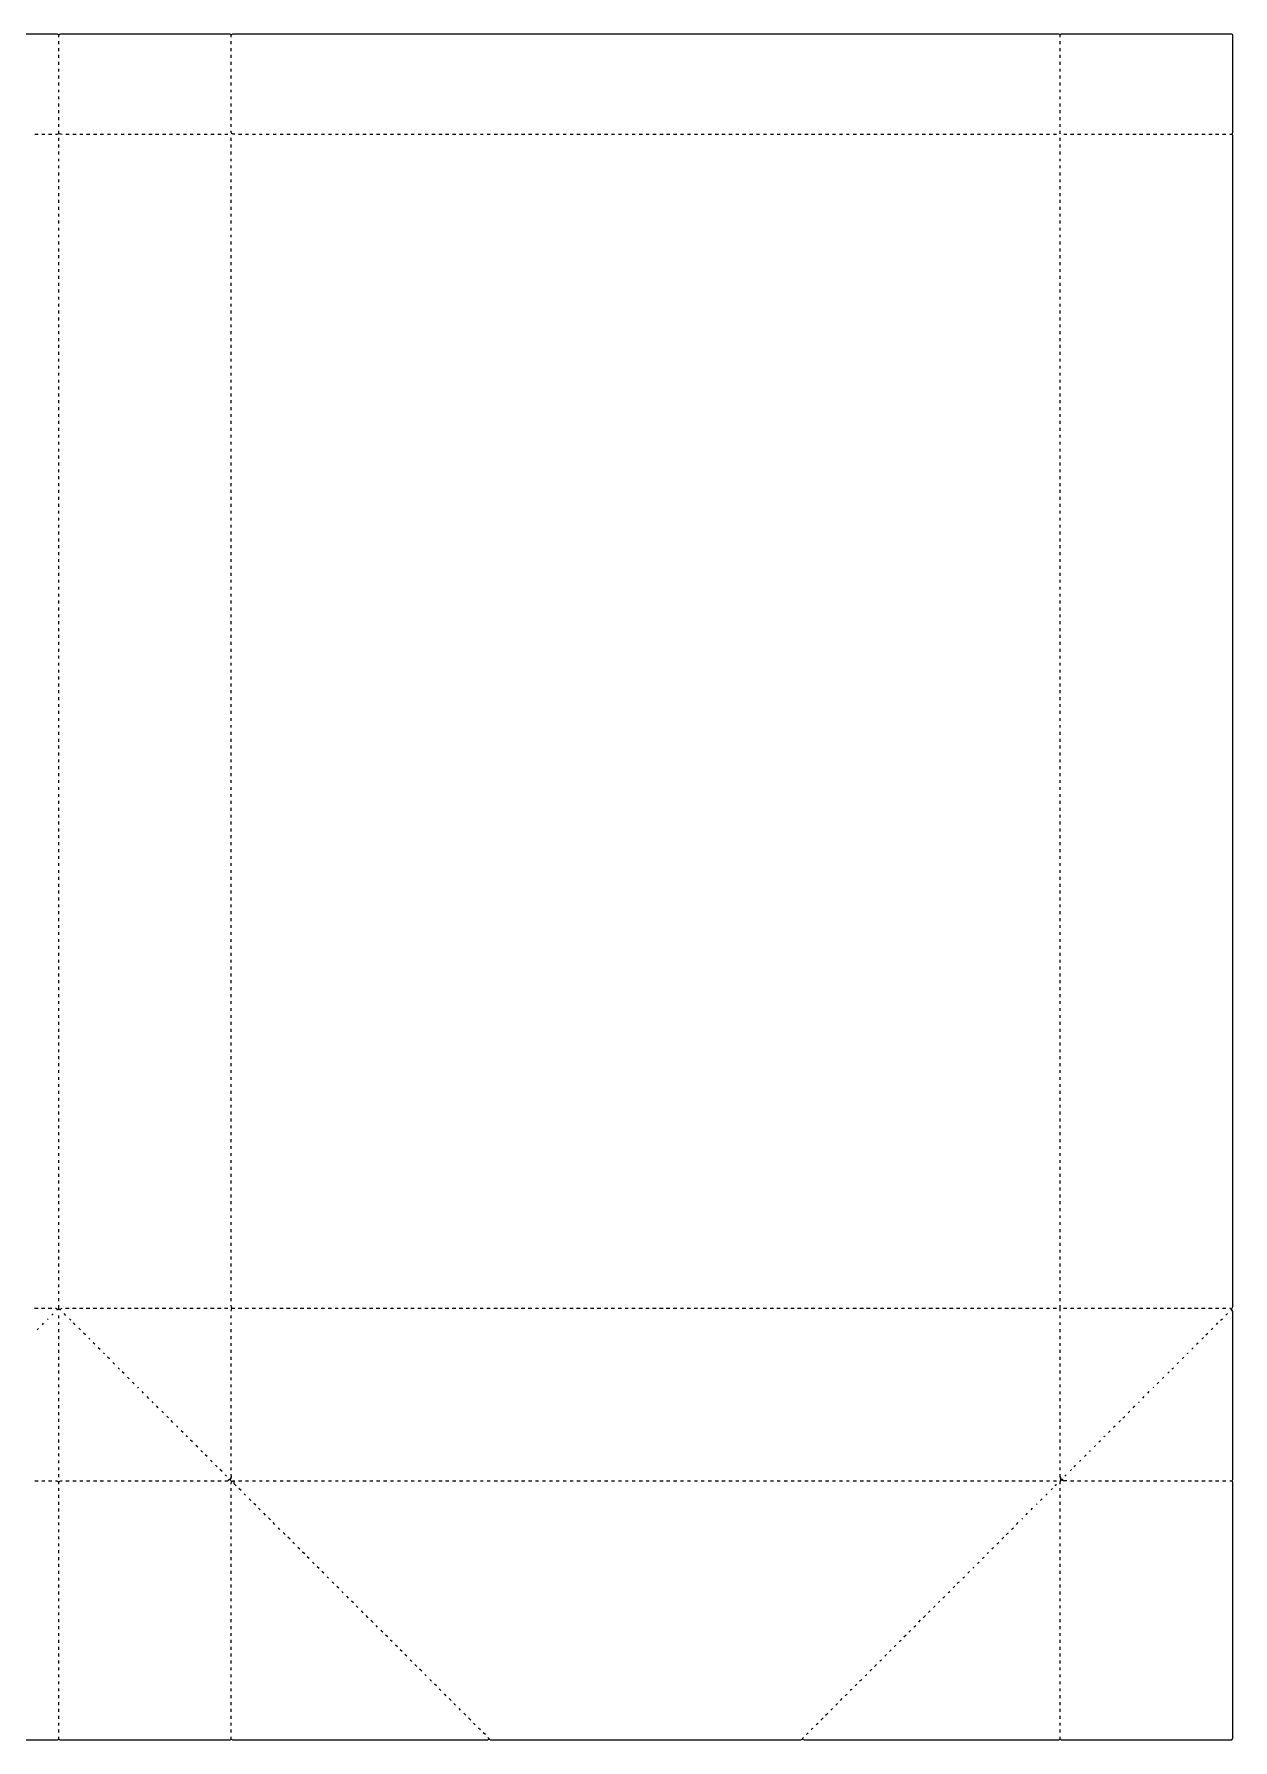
# Model space of a CAD drawing. Extents: x 944 to 9141, y 674 to 6508.
# Drawn here: x 5040 to 9141, y 674 to 6508 of the extents above; entities that cross this region are included whole.
import ezdxf

# ---------------------------------------------------------------- set-up
doc = ezdxf.new("R2010")
doc.units = 0
doc.layers.get('0').update_dxf_attribs({"linetype": 'CONTINUOUS'})

msp = doc.modelspace()

# ---------------------------------------------------------------- linework, layer by layer
at = {"color": 7, "linetype": 'CONTINUOUS'}
for points in [[(9137, 2146, -0.099319), (9141, 2155), (9141, 6161, -0.165541), (9139, 6166, -0.165541), (9141, 6171), (9141, 6504, 0.175343), (9137, 6508), (8554, 6508), (8552.9, 6507.2, -0.374448), (8546, 6508), (5719, 6508), (5717.1, 6506.8), (5716, 6506), (5712.1, 6507.2), (5711, 6508), (5129, 6508), (5127.1, 6506.8), (5126, 6506, -0.191863), (5121, 6508), (4538, 6508)], [(5114, 6166, 0.137217), (5125, 6168), (5125.9, 6167.8), (5129.1, 6166.4), (5136, 6166)], [(5727, 6166, -0.186173), (5716.5, 6167.5, -0.199901), (5715, 6177)], [(5715, 2140, -0.130252), (5717, 2150), (5716.8, 2150.9), (5715.4, 2154.1), (5715, 2161)], [(5086, 2112, -0.184026), (5089, 2114)], [(5101, 2127, -0.083767), (5106, 2131)], [(7669, 677), (7674, 674), (8546, 674, -0.120666), (8550, 676, -0.120666), (8554, 674), (9137, 674), (9141, 679), (9141, 1555, -0.165541), (9139, 1560, -0.165541), (9141, 1565), (9141, 2139), (9137.8, 2144.9), (9137, 2146), (9136, 2146), (9130, 2150)], [(9099, 2109, -0.087559), (9105, 2114)], [(5051, 2077, -0.083767), (5056, 2081)], [(8985, 1995, -0.184026), (8988, 1997)], [(8932, 1942, -0.087559), (8938, 1947)], [(8868, 1878, -0.184026), (8871, 1880)], [(8818, 1828, -0.184026), (8821, 1830)], [(8765, 1775, -0.087559), (8771, 1780)], [(8701, 1711, -0.184026), (8704, 1713)], [(8651, 1661, -0.184026), (8654, 1663)], [(5693, 1560), (5703, 1560.5), (5705, 1562), (5707, 1563), (5708, 1564), (5712, 1564), (5712, 1568, 0.618034), (5714, 1570), (5715, 1571), (5716, 1572), (5715, 1583)], [(8550, 1549, -0.186657), (8553, 1563), (8553, 1568, -0.684067), (8551, 1571), (8550, 1572), (8550, 1583)], [(8598, 1608, -0.087559), (8604, 1613)], [(5114, 1560, -0.225288), (5123, 1558), (5127, 1558), (5128.1, 1558.8, -0.169482), (5136, 1560)], [(8533, 1543, -0.087559), (8539, 1548)], [(8469, 1479, -0.205258), (8472, 1481)], [(8419, 1429, -0.184026), (8422, 1431)], [(8334, 1344, -0.087559), (8340, 1349)], [(8366, 1376, -0.071068), (8373, 1382)], [(8384, 1394, -0.087559), (8390, 1399)], [(8284, 1294, -0.087559), (8290, 1299)], [(8301, 1311, -0.09902), (8306, 1315)], [(8316, 1326, -0.071068), (8323, 1332)], [(8217, 1227, -0.087559), (8223, 1232)], [(8251, 1261, -0.09902), (8256, 1265)], [(8267, 1277, -0.087559), (8273, 1282)], [(8167, 1177, -0.087559), (8173, 1182)], [(8199, 1209, -0.071068), (8206, 1215)], [(8100, 1110, -0.087559), (8106, 1115)], [(8134, 1144, -0.09902), (8139, 1148)], [(8149, 1159, -0.071068), (8156, 1165)], [(8050, 1060, -0.087559), (8056, 1065)], [(7982, 992, -0.071068), (7989, 998)], [(8000, 1010, -0.087559), (8006, 1015)], [(8032, 1042, -0.071068), (8039, 1048)], [(7933, 943, -0.087559), (7939, 948)], [(7865, 875, -0.071068), (7872, 881)], [(7883, 893, -0.087559), (7889, 898)], [(7815, 825, -0.071068), (7822, 831)], [(7833, 843, -0.087559), (7839, 848)], [(7766, 776, -0.087559), (7772, 781)], [(7698, 708, -0.071068), (7705, 714)], [(7716, 726, -0.087559), (7722, 731)], [(3653, 677, -0.085094), (3659, 674), (4530, 674, -0.120666), (4534, 676, -0.120666), (4538, 674), (5121, 674, -0.120666), (5125, 676, -0.120666), (5129, 674), (5711, 674, -0.120666), (5715, 676, -0.120666), (5719, 674), (6591, 674), (6594.9, 676.2), (6596, 677)], [(6593, 682), (6596, 679), (6596, 677, -0.085094), (6602, 674), (7663, 674, -0.079147), (7669, 677, -0.216752), (7672, 682)]]:
    msp.add_lwpolyline(points, format="xyb", dxfattribs=at)
for points in [[(5125, 6498), (5125, 6506)], [(5125, 6474), (5125, 6484)], [(5715, 6498), (5715, 6506)], [(5715, 6474), (5715, 6484)], [(8550, 6498), (8550, 6506)], [(8550, 6474), (8550, 6484)], [(5125, 6450), (5125, 6460)], [(5125, 6427), (5125, 6437)], [(5715, 6450), (5715, 6460)], [(5715, 6427), (5715, 6437)], [(8550, 6450), (8550, 6460)], [(8550, 6427), (8550, 6437)], [(5125, 6403), (5125, 6413)], [(5125, 6380), (5125, 6389)], [(5125, 6356), (5125, 6366)], [(5715, 6403), (5715, 6413)], [(5715, 6380), (5715, 6389)], [(5715, 6356), (5715, 6366)], [(8550, 6403), (8550, 6413)], [(8550, 6380), (8550, 6389)], [(8550, 6356), (8550, 6366)], [(5125, 6332), (5125, 6342)], [(5125, 6309), (5125, 6318)], [(5715, 6332), (5715, 6342)], [(5715, 6309), (5715, 6318)], [(8550, 6332), (8550, 6342)], [(8550, 6309), (8550, 6318)], [(5125, 6285), (5125, 6295)], [(5125, 6261), (5125, 6271)], [(5125, 6238), (5125, 6248)], [(5715, 6285), (5715, 6295)], [(5715, 6261), (5715, 6271)], [(5715, 6238), (5715, 6248)], [(8550, 6285), (8550, 6295)], [(8550, 6261), (8550, 6271)], [(8550, 6238), (8550, 6248)], [(5125, 6214), (5125, 6224)], [(5125, 6191), (5125, 6200)], [(5715, 6214), (5715, 6224)], [(5715, 6191), (5715, 6200)], [(8550, 6214), (8550, 6224)], [(8550, 6191), (8550, 6200)], [(5043, 6166), (5054, 6166)], [(5067, 6166), (5077, 6166)], [(5090, 6166), (5101, 6166)], [(5125, 6168), (5125, 6177)], [(5125, 6143), (5125, 6153)], [(5125, 6120), (5125, 6130)], [(5149, 6166), (5160, 6166)], [(5173, 6166), (5184, 6166)], [(5197, 6166), (5207, 6166)], [(5220, 6166), (5231, 6166)], [(5244, 6166), (5255, 6166)], [(5267, 6166), (5278, 6166)], [(5291, 6166), (5302, 6166)], [(5315, 6166), (5325, 6166)], [(5338, 6166), (5349, 6166)], [(5362, 6166), (5373, 6166)], [(5385, 6166), (5396, 6166)], [(5409, 6166), (5420, 6166)], [(5433, 6166), (5444, 6166)], [(5456, 6166), (5467, 6166)], [(5480, 6166), (5491, 6166)], [(5504, 6166), (5514, 6166)], [(5527, 6166), (5538, 6166)], [(5551, 6166), (5562, 6166)], [(5574, 6166), (5585, 6166)], [(5598, 6166), (5609, 6166)], [(5622, 6166), (5633, 6166)], [(5645, 6166), (5656, 6166)], [(5669, 6166), (5680, 6166)], [(5693, 6166), (5703, 6166)], [(5715, 6143), (5715, 6153)], [(5715, 6120), (5715, 6130)], [(5740, 6166), (5751, 6166)], [(5763, 6166), (5774, 6166)], [(5787, 6166), (5798, 6166)], [(5811, 6166), (5821, 6166)], [(5834, 6166), (5845, 6166)], [(5858, 6166), (5869, 6166)], [(5882, 6166), (5892, 6166)], [(5905, 6166), (5916, 6166)], [(5929, 6166), (5940, 6166)], [(5952, 6166), (5963, 6166)], [(5976, 6166), (5987, 6166)], [(6000, 6166), (6010, 6166)], [(6023, 6166), (6034, 6166)], [(6047, 6166), (6058, 6166)], [(6071, 6166), (6081, 6166)], [(6094, 6166), (6105, 6166)], [(6118, 6166), (6129, 6166)], [(6141, 6166), (6152, 6166)], [(6165, 6166), (6176, 6166)], [(6189, 6166), (6199, 6166)], [(6212, 6166), (6223, 6166)], [(6236, 6166), (6247, 6166)], [(6260, 6166), (6270, 6166)], [(6283, 6166), (6294, 6166)], [(6307, 6166), (6318, 6166)], [(6330, 6166), (6341, 6166)], [(6354, 6166), (6365, 6166)], [(6378, 6166), (6388, 6166)], [(6401, 6166), (6412, 6166)], [(6425, 6166), (6436, 6166)], [(6448, 6166), (6459, 6166)], [(6472, 6166), (6483, 6166)], [(6496, 6166), (6507, 6166)], [(6519, 6166), (6530, 6166)], [(6543, 6166), (6554, 6166)], [(6567, 6166), (6577, 6166)], [(6590, 6166), (6601, 6166)], [(6614, 6166), (6625, 6166)], [(6637, 6166), (6648, 6166)], [(6661, 6166), (6672, 6166)], [(6685, 6166), (6696, 6166)], [(6708, 6166), (6719, 6166)], [(6732, 6166), (6743, 6166)], [(6756, 6166), (6766, 6166)], [(6779, 6166), (6790, 6166)], [(6803, 6166), (6814, 6166)], [(6826, 6166), (6837, 6166)], [(6850, 6166), (6861, 6166)], [(6874, 6166), (6884, 6166)], [(6897, 6166), (6908, 6166)], [(6921, 6166), (6932, 6166)], [(6945, 6166), (6955, 6166)], [(6968, 6166), (6979, 6166)], [(6992, 6166), (7003, 6166)], [(7015, 6166), (7026, 6166)], [(7039, 6166), (7050, 6166)], [(7063, 6166), (7073, 6166)], [(7086, 6166), (7097, 6166)], [(7110, 6166), (7121, 6166)], [(7134, 6166), (7144, 6166)], [(7157, 6166), (7168, 6166)], [(7181, 6166), (7192, 6166)], [(7204, 6166), (7215, 6166)], [(7228, 6166), (7239, 6166)], [(7252, 6166), (7262, 6166)], [(7275, 6166), (7286, 6166)], [(7299, 6166), (7310, 6166)], [(7322, 6166), (7333, 6166)], [(7346, 6166), (7357, 6166)], [(7370, 6166), (7381, 6166)], [(7393, 6166), (7404, 6166)], [(7417, 6166), (7428, 6166)], [(7441, 6166), (7451, 6166)], [(7464, 6166), (7475, 6166)], [(7488, 6166), (7499, 6166)], [(7511, 6166), (7522, 6166)], [(7535, 6166), (7546, 6166)], [(7559, 6166), (7570, 6166)], [(7582, 6166), (7593, 6166)], [(7606, 6166), (7617, 6166)], [(7630, 6166), (7640, 6166)], [(7653, 6166), (7664, 6166)], [(7677, 6166), (7688, 6166)], [(7700, 6166), (7711, 6166)], [(7724, 6166), (7735, 6166)], [(7748, 6166), (7759, 6166)], [(7771, 6166), (7782, 6166)], [(7795, 6166), (7806, 6166)], [(7819, 6166), (7829, 6166)], [(7842, 6166), (7853, 6166)], [(7866, 6166), (7877, 6166)], [(7889, 6166), (7900, 6166)], [(7913, 6166), (7924, 6166)], [(7937, 6166), (7947, 6166)], [(7960, 6166), (7971, 6166)], [(7984, 6166), (7995, 6166)], [(8008, 6166), (8018, 6166)], [(8031, 6166), (8042, 6166)], [(8055, 6166), (8066, 6166)], [(8078, 6166), (8089, 6166)], [(8102, 6166), (8113, 6166)], [(8126, 6166), (8136, 6166)], [(8149, 6166), (8160, 6166)], [(8173, 6166), (8184, 6166)], [(8197, 6166), (8207, 6166)], [(8220, 6166), (8231, 6166)], [(8244, 6166), (8255, 6166)], [(8267, 6166), (8278, 6166)], [(8291, 6166), (8302, 6166)], [(8315, 6166), (8325, 6166)], [(8338, 6166), (8349, 6166)], [(8362, 6166), (8373, 6166)], [(8385, 6166), (8396, 6166)], [(8409, 6166), (8420, 6166)], [(8433, 6166), (8444, 6166)], [(8456, 6166), (8467, 6166)], [(8480, 6166), (8491, 6166)], [(8504, 6166), (8514, 6166)], [(8527, 6166), (8538, 6166)], [(8550, 6167), (8550, 6177)], [(8550, 6143), (8550, 6153)], [(8550, 6120), (8550, 6130)], [(8563, 6166), (8573, 6166)], [(8586, 6166), (8597, 6166)], [(8610, 6166), (8621, 6166)], [(8634, 6166), (8644, 6166)], [(8657, 6166), (8668, 6166)], [(8681, 6166), (8692, 6166)], [(8704, 6166), (8715, 6166)], [(8728, 6166), (8739, 6166)], [(8752, 6166), (8762, 6166)], [(8775, 6166), (8786, 6166)], [(8799, 6166), (8810, 6166)], [(8822, 6166), (8833, 6166)], [(8846, 6166), (8857, 6166)], [(8870, 6166), (8881, 6166)], [(8893, 6166), (8904, 6166)], [(8917, 6166), (8928, 6166)], [(8941, 6166), (8951, 6166)], [(8964, 6166), (8975, 6166)], [(8988, 6166), (8999, 6166)], [(9011, 6166), (9022, 6166)], [(9035, 6166), (9046, 6166)], [(9059, 6166), (9070, 6166)], [(9082, 6166), (9093, 6166)], [(9106, 6166), (9117, 6166)], [(9130, 6166), (9139, 6166)], [(5125, 6096), (5125, 6106)], [(5125, 6073), (5125, 6082)], [(5715, 6096), (5715, 6106)], [(5715, 6073), (5715, 6082)], [(8550, 6096), (8550, 6106)], [(8550, 6073), (8550, 6082)], [(5125, 6049), (5125, 6059)], [(5125, 6025), (5125, 6035)], [(5125, 6002), (5125, 6011)], [(5715, 6049), (5715, 6059)], [(5715, 6025), (5715, 6035)], [(5715, 6002), (5715, 6011)], [(8550, 6049), (8550, 6059)], [(8550, 6025), (8550, 6035)], [(8550, 6002), (8550, 6011)], [(5125, 5978), (5125, 5988)], [(5125, 5954), (5125, 5964)], [(5715, 5978), (5715, 5988)], [(5715, 5954), (5715, 5964)], [(8550, 5978), (8550, 5988)], [(8550, 5954), (8550, 5964)], [(5125, 5931), (5125, 5941)], [(5125, 5907), (5125, 5917)], [(5125, 5884), (5125, 5893)], [(5715, 5931), (5715, 5941)], [(5715, 5907), (5715, 5917)], [(5715, 5884), (5715, 5893)], [(8550, 5931), (8550, 5941)], [(8550, 5907), (8550, 5917)], [(8550, 5884), (8550, 5893)], [(5125, 5860), (5125, 5870)], [(5125, 5836), (5125, 5846)], [(5715, 5860), (5715, 5870)], [(5715, 5836), (5715, 5846)], [(8550, 5860), (8550, 5870)], [(8550, 5836), (8550, 5846)], [(5125, 5813), (5125, 5822)], [(5125, 5789), (5125, 5799)], [(5715, 5813), (5715, 5822)], [(5715, 5789), (5715, 5799)], [(8550, 5813), (8550, 5822)], [(8550, 5789), (8550, 5799)], [(5125, 5765), (5125, 5775)], [(5125, 5742), (5125, 5752)], [(5125, 5718), (5125, 5728)], [(5715, 5765), (5715, 5775)], [(5715, 5742), (5715, 5752)], [(5715, 5718), (5715, 5728)], [(8550, 5765), (8550, 5775)], [(8550, 5742), (8550, 5752)], [(8550, 5718), (8550, 5728)], [(5125, 5695), (5125, 5704)], [(5125, 5671), (5125, 5681)], [(5715, 5695), (5715, 5704)], [(5715, 5671), (5715, 5681)], [(8550, 5695), (8550, 5704)], [(8550, 5671), (8550, 5681)], [(5125, 5647), (5125, 5657)], [(5125, 5624), (5125, 5634)], [(5125, 5600), (5125, 5610)], [(5715, 5647), (5715, 5657)], [(5715, 5624), (5715, 5634)], [(5715, 5600), (5715, 5610)], [(8550, 5647), (8550, 5657)], [(8550, 5624), (8550, 5634)], [(8550, 5600), (8550, 5610)], [(5125, 5576), (5125, 5586)], [(5125, 5553), (5125, 5563)], [(5715, 5576), (5715, 5586)], [(5715, 5553), (5715, 5563)], [(8550, 5576), (8550, 5586)], [(8550, 5553), (8550, 5563)], [(5125, 5529), (5125, 5539)], [(5125, 5506), (5125, 5515)], [(5125, 5482), (5125, 5492)], [(5715, 5529), (5715, 5539)], [(5715, 5506), (5715, 5515)], [(5715, 5482), (5715, 5492)], [(8550, 5529), (8550, 5539)], [(8550, 5506), (8550, 5515)], [(8550, 5482), (8550, 5492)], [(5125, 5458), (5125, 5468)], [(5125, 5435), (5125, 5445)], [(5715, 5458), (5715, 5468)], [(5715, 5435), (5715, 5445)], [(8550, 5458), (8550, 5468)], [(8550, 5435), (8550, 5445)], [(5125, 5411), (5125, 5421)], [(5125, 5388), (5125, 5397)], [(5125, 5364), (5125, 5374)], [(5715, 5411), (5715, 5421)], [(5715, 5388), (5715, 5397)], [(5715, 5364), (5715, 5374)], [(8550, 5411), (8550, 5421)], [(8550, 5388), (8550, 5397)], [(8550, 5364), (8550, 5374)], [(5125, 5340), (5125, 5350)], [(5125, 5317), (5125, 5326)], [(5715, 5340), (5715, 5350)], [(5715, 5317), (5715, 5326)], [(8550, 5340), (8550, 5350)], [(8550, 5317), (8550, 5326)], [(5125, 5293), (5125, 5303)], [(5125, 5269), (5125, 5279)], [(5125, 5246), (5125, 5256)], [(5715, 5293), (5715, 5303)], [(5715, 5269), (5715, 5279)], [(5715, 5246), (5715, 5256)], [(8550, 5293), (8550, 5303)], [(8550, 5269), (8550, 5279)], [(8550, 5246), (8550, 5256)], [(5125, 5222), (5125, 5232)], [(5125, 5199), (5125, 5208)], [(5715, 5222), (5715, 5232)], [(5715, 5199), (5715, 5208)], [(8550, 5222), (8550, 5232)], [(8550, 5199), (8550, 5208)], [(5125, 5175), (5125, 5185)], [(5125, 5151), (5125, 5161)], [(5125, 5128), (5125, 5138)], [(5715, 5175), (5715, 5185)], [(5715, 5151), (5715, 5161)], [(5715, 5128), (5715, 5138)], [(8550, 5175), (8550, 5185)], [(8550, 5151), (8550, 5161)], [(8550, 5128), (8550, 5138)], [(5125, 5104), (5125, 5114)], [(5125, 5080), (5125, 5090)], [(5715, 5104), (5715, 5114)], [(5715, 5080), (5715, 5090)], [(8550, 5104), (8550, 5114)], [(8550, 5080), (8550, 5090)], [(5125, 5057), (5125, 5067)], [(5125, 5033), (5125, 5043)], [(5125, 5010), (5125, 5019)], [(5715, 5057), (5715, 5067)], [(5715, 5033), (5715, 5043)], [(5715, 5010), (5715, 5019)], [(8550, 5057), (8550, 5067)], [(8550, 5033), (8550, 5043)], [(8550, 5010), (8550, 5019)], [(5125, 4986), (5125, 4996)], [(5125, 4962), (5125, 4972)], [(5715, 4986), (5715, 4996)], [(5715, 4962), (5715, 4972)], [(8550, 4986), (8550, 4996)], [(8550, 4962), (8550, 4972)], [(5125, 4939), (5125, 4949)], [(5125, 4915), (5125, 4925)], [(5125, 4891), (5125, 4901)], [(5715, 4939), (5715, 4949)], [(5715, 4915), (5715, 4925)], [(5715, 4891), (5715, 4901)], [(8550, 4939), (8550, 4949)], [(8550, 4915), (8550, 4925)], [(8550, 4891), (8550, 4901)], [(5125, 4868), (5125, 4878)], [(5125, 4844), (5125, 4854)], [(5715, 4868), (5715, 4878)], [(5715, 4844), (5715, 4854)], [(8550, 4868), (8550, 4878)], [(8550, 4844), (8550, 4854)], [(5125, 4821), (5125, 4830)], [(5125, 4797), (5125, 4807)], [(5715, 4821), (5715, 4830)], [(5715, 4797), (5715, 4807)], [(8550, 4821), (8550, 4830)], [(8550, 4797), (8550, 4807)], [(5125, 4773), (5125, 4783)], [(5125, 4750), (5125, 4760)], [(5125, 4726), (5125, 4736)], [(5715, 4773), (5715, 4783)], [(5715, 4750), (5715, 4760)], [(5715, 4726), (5715, 4736)], [(8550, 4773), (8550, 4783)], [(8550, 4750), (8550, 4760)], [(8550, 4726), (8550, 4736)], [(5125, 4703), (5125, 4712)], [(5125, 4679), (5125, 4689)], [(5715, 4703), (5715, 4712)], [(5715, 4679), (5715, 4689)], [(8550, 4703), (8550, 4712)], [(8550, 4679), (8550, 4689)], [(5125, 4655), (5125, 4665)], [(5125, 4632), (5125, 4641)], [(5125, 4608), (5125, 4618)], [(5715, 4655), (5715, 4665)], [(5715, 4632), (5715, 4641)], [(5715, 4608), (5715, 4618)], [(8550, 4655), (8550, 4665)], [(8550, 4632), (8550, 4641)], [(8550, 4608), (8550, 4618)], [(5125, 4584), (5125, 4594)], [(5125, 4561), (5125, 4571)], [(5715, 4584), (5715, 4594)], [(5715, 4561), (5715, 4571)], [(8550, 4584), (8550, 4594)], [(8550, 4561), (8550, 4571)], [(5125, 4537), (5125, 4547)], [(5125, 4514), (5125, 4523)], [(5125, 4490), (5125, 4500)], [(5715, 4537), (5715, 4547)], [(5715, 4514), (5715, 4523)], [(5715, 4490), (5715, 4500)], [(8550, 4537), (8550, 4547)], [(8550, 4514), (8550, 4523)], [(8550, 4490), (8550, 4500)], [(5125, 4466), (5125, 4476)], [(5125, 4443), (5125, 4453)], [(5715, 4466), (5715, 4476)], [(5715, 4443), (5715, 4453)], [(8550, 4466), (8550, 4476)], [(8550, 4443), (8550, 4453)], [(5125, 4419), (5125, 4429)], [(5125, 4395), (5125, 4405)], [(5125, 4372), (5125, 4382)], [(5715, 4419), (5715, 4429)], [(5715, 4395), (5715, 4405)], [(5715, 4372), (5715, 4382)], [(8550, 4419), (8550, 4429)], [(8550, 4395), (8550, 4405)], [(8550, 4372), (8550, 4382)], [(5125, 4348), (5125, 4358)], [(5125, 4325), (5125, 4334)], [(5715, 4348), (5715, 4358)], [(5715, 4325), (5715, 4334)], [(8550, 4348), (8550, 4358)], [(8550, 4325), (8550, 4334)], [(5125, 4301), (5125, 4311)], [(5125, 4277), (5125, 4287)], [(5125, 4254), (5125, 4264)], [(5715, 4301), (5715, 4311)], [(5715, 4277), (5715, 4287)], [(5715, 4254), (5715, 4264)], [(8550, 4301), (8550, 4311)], [(8550, 4277), (8550, 4287)], [(8550, 4254), (8550, 4264)], [(5125, 4230), (5125, 4240)], [(5125, 4207), (5125, 4216)], [(5715, 4230), (5715, 4240)], [(5715, 4207), (5715, 4216)], [(8550, 4230), (8550, 4240)], [(8550, 4207), (8550, 4216)], [(5125, 4183), (5125, 4193)], [(5125, 4159), (5125, 4169)], [(5125, 4136), (5125, 4145)], [(5715, 4183), (5715, 4193)], [(5715, 4159), (5715, 4169)], [(5715, 4136), (5715, 4145)], [(8550, 4183), (8550, 4193)], [(8550, 4159), (8550, 4169)], [(8550, 4136), (8550, 4145)], [(5125, 4112), (5125, 4122)], [(5125, 4088), (5125, 4098)], [(5715, 4112), (5715, 4122)], [(5715, 4088), (5715, 4098)], [(8550, 4112), (8550, 4122)], [(8550, 4088), (8550, 4098)], [(5125, 4065), (5125, 4075)], [(5125, 4041), (5125, 4051)], [(5125, 4018), (5125, 4027)], [(5715, 4065), (5715, 4075)], [(5715, 4041), (5715, 4051)], [(5715, 4018), (5715, 4027)], [(8550, 4065), (8550, 4075)], [(8550, 4041), (8550, 4051)], [(8550, 4018), (8550, 4027)], [(5125, 3994), (5125, 4004)], [(5125, 3970), (5125, 3980)], [(5715, 3994), (5715, 4004)], [(5715, 3970), (5715, 3980)], [(8550, 3994), (8550, 4004)], [(8550, 3970), (8550, 3980)], [(5125, 3947), (5125, 3956)], [(5125, 3923), (5125, 3933)], [(5125, 3899), (5125, 3909)], [(5715, 3947), (5715, 3956)], [(5715, 3923), (5715, 3933)], [(5715, 3899), (5715, 3909)], [(8550, 3947), (8550, 3956)], [(8550, 3923), (8550, 3933)], [(8550, 3899), (8550, 3909)], [(5125, 3876), (5125, 3886)], [(5125, 3852), (5125, 3862)], [(5715, 3876), (5715, 3886)], [(5715, 3852), (5715, 3862)], [(8550, 3876), (8550, 3886)], [(8550, 3852), (8550, 3862)], [(5125, 3829), (5125, 3838)], [(5125, 3805), (5125, 3815)], [(5715, 3829), (5715, 3838)], [(5715, 3805), (5715, 3815)], [(8550, 3829), (8550, 3838)], [(8550, 3805), (8550, 3815)], [(5125, 3781), (5125, 3791)], [(5125, 3758), (5125, 3768)], [(5125, 3734), (5125, 3744)], [(5715, 3781), (5715, 3791)], [(5715, 3758), (5715, 3768)], [(5715, 3734), (5715, 3744)], [(8550, 3781), (8550, 3791)], [(8550, 3758), (8550, 3768)], [(8550, 3734), (8550, 3744)], [(5125, 3710), (5125, 3720)], [(5125, 3687), (5125, 3697)], [(5715, 3710), (5715, 3720)], [(5715, 3687), (5715, 3697)], [(8550, 3710), (8550, 3720)], [(8550, 3687), (8550, 3697)], [(5125, 3663), (5125, 3673)], [(5125, 3640), (5125, 3649)], [(5125, 3616), (5125, 3626)], [(5715, 3663), (5715, 3673)], [(5715, 3640), (5715, 3649)], [(5715, 3616), (5715, 3626)], [(8550, 3663), (8550, 3673)], [(8550, 3640), (8550, 3649)], [(8550, 3616), (8550, 3626)], [(5125, 3592), (5125, 3602)], [(5125, 3569), (5125, 3579)], [(5715, 3592), (5715, 3602)], [(5715, 3569), (5715, 3579)], [(8550, 3592), (8550, 3602)], [(8550, 3569), (8550, 3579)], [(5125, 3545), (5125, 3555)], [(5125, 3522), (5125, 3531)], [(5125, 3498), (5125, 3508)], [(5715, 3545), (5715, 3555)], [(5715, 3522), (5715, 3531)], [(5715, 3498), (5715, 3508)], [(8550, 3545), (8550, 3555)], [(8550, 3522), (8550, 3531)], [(8550, 3498), (8550, 3508)], [(5125, 3474), (5125, 3484)], [(5125, 3451), (5125, 3460)], [(5715, 3474), (5715, 3484)], [(5715, 3451), (5715, 3460)], [(8550, 3474), (8550, 3484)], [(8550, 3451), (8550, 3460)], [(5125, 3427), (5125, 3437)], [(5125, 3403), (5125, 3413)], [(5125, 3380), (5125, 3390)], [(5715, 3427), (5715, 3437)], [(5715, 3403), (5715, 3413)], [(5715, 3380), (5715, 3390)], [(8550, 3427), (8550, 3437)], [(8550, 3403), (8550, 3413)], [(8550, 3380), (8550, 3390)], [(5125, 3356), (5125, 3366)], [(5125, 3333), (5125, 3342)], [(5715, 3356), (5715, 3366)], [(5715, 3333), (5715, 3342)], [(8550, 3356), (8550, 3366)], [(8550, 3333), (8550, 3342)], [(5125, 3309), (5125, 3319)], [(5125, 3285), (5125, 3295)], [(5125, 3262), (5125, 3272)], [(5715, 3309), (5715, 3319)], [(5715, 3285), (5715, 3295)], [(5715, 3262), (5715, 3272)], [(8550, 3309), (8550, 3319)], [(8550, 3285), (8550, 3295)], [(8550, 3262), (8550, 3272)], [(5125, 3238), (5125, 3248)], [(5125, 3214), (5125, 3224)], [(5715, 3238), (5715, 3248)], [(5715, 3214), (5715, 3224)], [(8550, 3238), (8550, 3248)], [(8550, 3214), (8550, 3224)], [(5125, 3191), (5125, 3201)], [(5125, 3167), (5125, 3177)], [(5125, 3144), (5125, 3153)], [(5715, 3191), (5715, 3201)], [(5715, 3167), (5715, 3177)], [(5715, 3144), (5715, 3153)], [(8550, 3191), (8550, 3201)], [(8550, 3167), (8550, 3177)], [(8550, 3144), (8550, 3153)], [(5125, 3120), (5125, 3130)], [(5125, 3096), (5125, 3106)], [(5715, 3120), (5715, 3130)], [(5715, 3096), (5715, 3106)], [(8550, 3120), (8550, 3130)], [(8550, 3096), (8550, 3106)], [(5125, 3073), (5125, 3083)], [(5125, 3049), (5125, 3059)], [(5125, 3026), (5125, 3035)], [(5715, 3073), (5715, 3083)], [(5715, 3049), (5715, 3059)], [(5715, 3026), (5715, 3035)], [(8550, 3073), (8550, 3083)], [(8550, 3049), (8550, 3059)], [(8550, 3026), (8550, 3035)], [(5125, 3002), (5125, 3012)], [(5125, 2978), (5125, 2988)], [(5715, 3002), (5715, 3012)], [(5715, 2978), (5715, 2988)], [(8550, 3002), (8550, 3012)], [(8550, 2978), (8550, 2988)], [(5125, 2955), (5125, 2964)], [(5125, 2931), (5125, 2941)], [(5715, 2955), (5715, 2964)], [(5715, 2931), (5715, 2941)], [(8550, 2955), (8550, 2964)], [(8550, 2931), (8550, 2941)], [(5125, 2907), (5125, 2917)], [(5125, 2884), (5125, 2894)], [(5125, 2860), (5125, 2870)], [(5715, 2907), (5715, 2917)], [(5715, 2884), (5715, 2894)], [(5715, 2860), (5715, 2870)], [(8550, 2907), (8550, 2917)], [(8550, 2884), (8550, 2894)], [(8550, 2860), (8550, 2870)], [(5125, 2837), (5125, 2846)], [(5125, 2813), (5125, 2823)], [(5715, 2837), (5715, 2846)], [(5715, 2813), (5715, 2823)], [(8550, 2837), (8550, 2846)], [(8550, 2813), (8550, 2823)], [(5125, 2789), (5125, 2799)], [(5125, 2766), (5125, 2775)], [(5125, 2742), (5125, 2752)], [(5715, 2789), (5715, 2799)], [(5715, 2766), (5715, 2775)], [(5715, 2742), (5715, 2752)], [(8550, 2789), (8550, 2799)], [(8550, 2766), (8550, 2775)], [(8550, 2742), (8550, 2752)], [(5125, 2718), (5125, 2728)], [(5125, 2695), (5125, 2705)], [(5715, 2718), (5715, 2728)], [(5715, 2695), (5715, 2705)], [(8550, 2718), (8550, 2728)], [(8550, 2695), (8550, 2705)], [(5125, 2671), (5125, 2681)], [(5125, 2648), (5125, 2657)], [(5125, 2624), (5125, 2634)], [(5715, 2671), (5715, 2681)], [(5715, 2648), (5715, 2657)], [(5715, 2624), (5715, 2634)], [(8550, 2671), (8550, 2681)], [(8550, 2648), (8550, 2657)], [(8550, 2624), (8550, 2634)], [(5125, 2600), (5125, 2610)], [(5125, 2577), (5125, 2587)], [(5715, 2600), (5715, 2610)], [(5715, 2577), (5715, 2587)], [(8550, 2600), (8550, 2610)], [(8550, 2577), (8550, 2587)], [(5125, 2553), (5125, 2563)], [(5125, 2529), (5125, 2539)], [(5125, 2506), (5125, 2516)], [(5715, 2553), (5715, 2563)], [(5715, 2529), (5715, 2539)], [(5715, 2506), (5715, 2516)], [(8550, 2553), (8550, 2563)], [(8550, 2529), (8550, 2539)], [(8550, 2506), (8550, 2516)], [(5125, 2482), (5125, 2492)], [(5125, 2459), (5125, 2468)], [(5715, 2482), (5715, 2492)], [(5715, 2459), (5715, 2468)], [(8550, 2482), (8550, 2492)], [(8550, 2459), (8550, 2468)], [(5125, 2435), (5125, 2445)], [(5125, 2411), (5125, 2421)], [(5125, 2388), (5125, 2398)], [(5715, 2435), (5715, 2445)], [(5715, 2411), (5715, 2421)], [(5715, 2388), (5715, 2398)], [(8550, 2435), (8550, 2445)], [(8550, 2411), (8550, 2421)], [(8550, 2388), (8550, 2398)], [(5125, 2364), (5125, 2374)], [(5125, 2341), (5125, 2350)], [(5715, 2364), (5715, 2374)], [(5715, 2341), (5715, 2350)], [(8550, 2364), (8550, 2374)], [(8550, 2341), (8550, 2350)], [(5125, 2317), (5125, 2327)], [(5125, 2293), (5125, 2303)], [(5125, 2270), (5125, 2279)], [(5715, 2317), (5715, 2327)], [(5715, 2293), (5715, 2303)], [(5715, 2270), (5715, 2279)], [(8550, 2317), (8550, 2327)], [(8550, 2293), (8550, 2303)], [(8550, 2270), (8550, 2279)], [(5125, 2246), (5125, 2256)], [(5125, 2222), (5125, 2232)], [(5715, 2246), (5715, 2256)], [(5715, 2222), (5715, 2232)], [(8550, 2246), (8550, 2256)], [(8550, 2222), (8550, 2232)], [(5125, 2199), (5125, 2209)], [(5125, 2175), (5125, 2185)], [(5125, 2147), (5125, 2161)], [(5715, 2199), (5715, 2209)], [(5715, 2175), (5715, 2185)], [(8550, 2199), (8550, 2209)], [(8550, 2175), (8550, 2185)], [(8550, 2140), (8550, 2161)], [(5042, 2150), (5054, 2150)], [(5066, 2150), (5077, 2150)], [(5089, 2150), (5101, 2150)], [(5120, 2146), (5114, 2150)], [(5118, 2144), (5120, 2146), (5121, 2147), (5125, 2147), (5129.9, 2147.4), (5136, 2150)], [(5125, 2116), (5125, 2126)], [(5125, 2093), (5125, 2102)], [(5131, 2144), (5129, 2146), (5129, 2147)], [(5149, 2126), (5143, 2132)], [(5148, 2150), (5160, 2150)], [(5166, 2109), (5161, 2114)], [(5172, 2150), (5184, 2150)], [(5196, 2150), (5207, 2150)], [(5219, 2150), (5231, 2150)], [(5243, 2150), (5255, 2150)], [(5266, 2150), (5278, 2150)], [(5290, 2150), (5302, 2150)], [(5314, 2150), (5325, 2150)], [(5337, 2150), (5349, 2150)], [(5361, 2150), (5373, 2150)], [(5384, 2150), (5396, 2150)], [(5408, 2150), (5420, 2150)], [(5432, 2150), (5444, 2150)], [(5455, 2150), (5467, 2150)], [(5479, 2150), (5491, 2150)], [(5503, 2150), (5514, 2150)], [(5526, 2150), (5538, 2150)], [(5550, 2150), (5562, 2150)], [(5573, 2150), (5585, 2150)], [(5597, 2150), (5609, 2150)], [(5621, 2150), (5633, 2150)], [(5644, 2150), (5656, 2150)], [(5668, 2150), (5680, 2150)], [(5692, 2150), (5703, 2150)], [(5715, 2116), (5715, 2126)], [(5715, 2093), (5715, 2102)], [(5717, 2150), (5727, 2150)], [(5739, 2150), (5751, 2150)], [(5762, 2150), (5774, 2150)], [(5786, 2150), (5798, 2150)], [(5810, 2150), (5821, 2150)], [(5833, 2150), (5845, 2150)], [(5857, 2150), (5869, 2150)], [(5881, 2150), (5892, 2150)], [(5904, 2150), (5916, 2150)], [(5928, 2150), (5940, 2150)], [(5951, 2150), (5963, 2150)], [(5975, 2150), (5987, 2150)], [(5999, 2150), (6010, 2150)], [(6022, 2150), (6034, 2150)], [(6046, 2150), (6058, 2150)], [(6070, 2150), (6081, 2150)], [(6093, 2150), (6105, 2150)], [(6117, 2150), (6129, 2150)], [(6140, 2150), (6152, 2150)], [(6164, 2150), (6176, 2150)], [(6188, 2150), (6199, 2150)], [(6211, 2150), (6223, 2150)], [(6235, 2150), (6247, 2150)], [(6259, 2150), (6270, 2150)], [(6282, 2150), (6294, 2150)], [(6306, 2150), (6318, 2150)], [(6329, 2150), (6341, 2150)], [(6353, 2150), (6365, 2150)], [(6377, 2150), (6388, 2150)], [(6400, 2150), (6412, 2150)], [(6424, 2150), (6436, 2150)], [(6447, 2150), (6459, 2150)], [(6471, 2150), (6483, 2150)], [(6495, 2150), (6507, 2150)], [(6518, 2150), (6530, 2150)], [(6542, 2150), (6554, 2150)], [(6566, 2150), (6577, 2150)], [(6589, 2150), (6601, 2150)], [(6613, 2150), (6625, 2150)], [(6636, 2150), (6648, 2150)], [(6660, 2150), (6672, 2150)], [(6684, 2150), (6696, 2150)], [(6707, 2150), (6719, 2150)], [(6731, 2150), (6743, 2150)], [(6755, 2150), (6766, 2150)], [(6778, 2150), (6790, 2150)], [(6802, 2150), (6814, 2150)], [(6825, 2150), (6837, 2150)], [(6849, 2150), (6861, 2150)], [(6873, 2150), (6884, 2150)], [(6896, 2150), (6908, 2150)], [(6920, 2150), (6932, 2150)], [(6944, 2150), (6955, 2150)], [(6967, 2150), (6979, 2150)], [(6991, 2150), (7003, 2150)], [(7014, 2150), (7026, 2150)], [(7038, 2150), (7050, 2150)], [(7062, 2150), (7073, 2150)], [(7085, 2150), (7097, 2150)], [(7109, 2150), (7121, 2150)], [(7133, 2150), (7144, 2150)], [(7156, 2150), (7168, 2150)], [(7180, 2150), (7192, 2150)], [(7203, 2150), (7215, 2150)], [(7227, 2150), (7239, 2150)], [(7251, 2150), (7262, 2150)], [(7274, 2150), (7286, 2150)], [(7298, 2150), (7310, 2150)], [(7321, 2150), (7333, 2150)], [(7345, 2150), (7357, 2150)], [(7369, 2150), (7381, 2150)], [(7392, 2150), (7404, 2150)], [(7416, 2150), (7428, 2150)], [(7440, 2150), (7451, 2150)], [(7463, 2150), (7475, 2150)], [(7487, 2150), (7499, 2150)], [(7510, 2150), (7522, 2150)], [(7534, 2150), (7546, 2150)], [(7558, 2150), (7570, 2150)], [(7581, 2150), (7593, 2150)], [(7605, 2150), (7617, 2150)], [(7629, 2150), (7640, 2150)], [(7652, 2150), (7664, 2150)], [(7676, 2150), (7688, 2150)], [(7699, 2150), (7711, 2150)], [(7723, 2150), (7735, 2150)], [(7747, 2150), (7759, 2150)], [(7770, 2150), (7782, 2150)], [(7794, 2150), (7806, 2150)], [(7818, 2150), (7829, 2150)], [(7841, 2150), (7853, 2150)], [(7865, 2150), (7877, 2150)], [(7888, 2150), (7900, 2150)], [(7912, 2150), (7924, 2150)], [(7936, 2150), (7947, 2150)], [(7959, 2150), (7971, 2150)], [(7983, 2150), (7995, 2150)], [(8007, 2150), (8018, 2150)], [(8030, 2150), (8042, 2150)], [(8054, 2150), (8066, 2150)], [(8077, 2150), (8089, 2150)], [(8101, 2150), (8113, 2150)], [(8125, 2150), (8136, 2150)], [(8148, 2150), (8160, 2150)], [(8172, 2150), (8184, 2150)], [(8196, 2150), (8207, 2150)], [(8219, 2150), (8231, 2150)], [(8243, 2150), (8255, 2150)], [(8266, 2150), (8278, 2150)], [(8290, 2150), (8302, 2150)], [(8314, 2150), (8325, 2150)], [(8337, 2150), (8349, 2150)], [(8361, 2150), (8373, 2150)], [(8384, 2150), (8396, 2150)], [(8408, 2150), (8420, 2150)], [(8432, 2150), (8444, 2150)], [(8455, 2150), (8467, 2150)], [(8479, 2150), (8491, 2150)], [(8503, 2150), (8514, 2150)], [(8526, 2150), (8538, 2150)], [(8550, 2116), (8550, 2126)], [(8550, 2093), (8550, 2102)], [(8562, 2150), (8573, 2150)], [(8585, 2150), (8597, 2150)], [(8609, 2150), (8621, 2150)], [(8633, 2150), (8644, 2150)], [(8656, 2150), (8668, 2150)], [(8680, 2150), (8692, 2150)], [(8703, 2150), (8715, 2150)], [(8727, 2150), (8739, 2150)], [(8751, 2150), (8762, 2150)], [(8774, 2150), (8786, 2150)], [(8798, 2150), (8810, 2150)], [(8821, 2150), (8833, 2150)], [(8845, 2150), (8857, 2150)], [(8869, 2150), (8881, 2150)], [(8892, 2150), (8904, 2150)], [(8916, 2150), (8928, 2150)], [(8940, 2150), (8951, 2150)], [(8963, 2150), (8975, 2150)], [(8987, 2150), (8999, 2150)], [(9010, 2150), (9022, 2150)], [(9034, 2150), (9046, 2150)], [(9058, 2150), (9070, 2150)], [(9081, 2150), (9093, 2150)], [(9105, 2150), (9117, 2150)], [(9117, 2127), (9122, 2132)], [(9134, 2144), (9136, 2146)], [(5069, 2094), (5073, 2099)], [(5125, 2069), (5125, 2079)], [(5125, 2045), (5125, 2055)], [(5181, 2094), (5175, 2100)], [(5199, 2076), (5193, 2082)], [(5216, 2059), (5210, 2065)], [(5231, 2044), (5228, 2047)], [(5715, 2069), (5715, 2079)], [(5715, 2045), (5715, 2055)], [(8550, 2069), (8550, 2079)], [(8550, 2045), (8550, 2055)], [(9035, 2045), (9040, 2050)], [(9049, 2059), (9055, 2065)], [(9067, 2077), (9072, 2082)], [(9085, 2095), (9090, 2100)], [(5125, 2022), (5125, 2031)], [(5125, 1998), (5125, 2008)], [(5125, 1974), (5125, 1984)], [(5248, 2027), (5243, 2032)], [(5266, 2009), (5260, 2015)], [(5281, 1994), (5278, 1997)], [(5715, 2022), (5715, 2031)], [(5715, 1998), (5715, 2008)], [(5715, 1974), (5715, 1984)], [(8550, 2022), (8550, 2031)], [(8550, 1998), (8550, 2008)], [(8550, 1974), (8550, 1984)], [(9000, 2010), (9005, 2015)], [(9017, 2027), (9022, 2032)], [(5125, 1951), (5125, 1961)], [(5125, 1927), (5125, 1937)], [(5298, 1977), (5292, 1983)], [(5316, 1959), (5310, 1965)], [(5333, 1942), (5328, 1947)], [(5348, 1927), (5342, 1933)], [(5715, 1951), (5715, 1961)], [(5715, 1927), (5715, 1937)], [(8550, 1951), (8550, 1961)], [(8550, 1927), (8550, 1937)], [(8918, 1928), (8923, 1933)], [(8950, 1960), (8955, 1965)], [(8967, 1977), (8973, 1983)], [(5125, 1904), (5125, 1913)], [(5125, 1880), (5125, 1890)], [(5366, 1909), (5360, 1915)], [(5383, 1892), (5377, 1898)], [(5398, 1877), (5395, 1880)], [(5715, 1904), (5715, 1913)], [(5715, 1880), (5715, 1890)], [(8550, 1904), (8550, 1913)], [(8550, 1880), (8550, 1890)], [(8882, 1892), (8888, 1898)], [(8900, 1910), (8905, 1915)], [(5125, 1856), (5125, 1866)], [(5125, 1833), (5125, 1843)], [(5125, 1809), (5125, 1819)], [(5415, 1860), (5410, 1865)], [(5433, 1842), (5427, 1848)], [(5448, 1827), (5444, 1831)], [(5465, 1810), (5459, 1816)], [(5715, 1856), (5715, 1866)], [(5715, 1833), (5715, 1843)], [(5715, 1809), (5715, 1819)], [(8550, 1856), (8550, 1866)], [(8550, 1833), (8550, 1843)], [(8550, 1809), (8550, 1819)], [(8800, 1810), (8806, 1816)], [(8833, 1843), (8838, 1848)], [(8850, 1860), (8855, 1865)], [(5125, 1785), (5125, 1795)], [(5125, 1762), (5125, 1772)], [(5483, 1792), (5477, 1798)], [(5500, 1775), (5494, 1781)], [(5515, 1760), (5509, 1766)], [(5715, 1785), (5715, 1795)], [(5715, 1762), (5715, 1772)], [(8550, 1785), (8550, 1795)], [(8550, 1762), (8550, 1772)], [(8751, 1761), (8756, 1766)], [(8783, 1793), (8788, 1798)], [(5125, 1738), (5125, 1748)], [(5125, 1715), (5125, 1724)], [(5125, 1691), (5125, 1701)], [(5532, 1743), (5527, 1748)], [(5550, 1725), (5544, 1731)], [(5565, 1710), (5561, 1714)], [(5582, 1693), (5576, 1699)], [(5715, 1738), (5715, 1748)], [(5715, 1715), (5715, 1724)], [(5715, 1691), (5715, 1701)], [(8550, 1738), (8550, 1748)], [(8550, 1715), (8550, 1724)], [(8550, 1691), (8550, 1701)], [(8683, 1693), (8688, 1698)], [(8715, 1725), (8721, 1731)], [(8733, 1743), (8738, 1748)], [(5125, 1667), (5125, 1677)], [(5125, 1644), (5125, 1654)], [(5600, 1675), (5594, 1681)], [(5617, 1658), (5611, 1664)], [(5632, 1643), (5626, 1649)], [(5715, 1667), (5715, 1677)], [(5715, 1644), (5715, 1654)], [(8550, 1667), (8550, 1677)], [(8550, 1644), (8550, 1654)], [(8633, 1643), (8639, 1649)], [(8666, 1676), (8671, 1681)], [(5125, 1620), (5125, 1630)], [(5125, 1596), (5125, 1606)], [(5125, 1573), (5125, 1583)], [(5650, 1625), (5644, 1631)], [(5667, 1608), (5661, 1614)], [(5684, 1592), (5676, 1599)], [(5699, 1576), (5694, 1581)], [(5715, 1620), (5715, 1630)], [(5715, 1596), (5715, 1606)], [(8550, 1620), (8550, 1630)], [(8550, 1596), (8550, 1606)], [(8566, 1576), (8571, 1581)], [(8584, 1594), (8589, 1599)], [(8616, 1626), (8621, 1631)], [(5043, 1560), (5054, 1560)], [(5067, 1560), (5077, 1560)], [(5090, 1560), (5101, 1560)], [(5125, 1549), (5125, 1558)], [(5125, 1526), (5125, 1535)], [(5149, 1560), (5160, 1560)], [(5173, 1560), (5184, 1560)], [(5197, 1560), (5207, 1560)], [(5220, 1560), (5231, 1560)], [(5244, 1560), (5255, 1560)], [(5267, 1560), (5278, 1560)], [(5291, 1560), (5302, 1560)], [(5315, 1560), (5325, 1560)], [(5338, 1560), (5349, 1560)], [(5362, 1560), (5373, 1560)], [(5385, 1560), (5396, 1560)], [(5409, 1560), (5420, 1560)], [(5433, 1560), (5444, 1560)], [(5456, 1560), (5467, 1560)], [(5480, 1560), (5491, 1560)], [(5504, 1560), (5514, 1560)], [(5527, 1560), (5538, 1560)], [(5551, 1560), (5562, 1560)], [(5574, 1560), (5585, 1560)], [(5598, 1560), (5609, 1560)], [(5622, 1560), (5633, 1560)], [(5645, 1560), (5656, 1560)], [(5669, 1560), (5680, 1560)], [(5715, 1549), (5716, 1558), (5712, 1564)], [(5715, 1526), (5715, 1535)], [(5716, 1558), (5716.9, 1558.2), (5720.1, 1559.6), (5727, 1560)], [(5732, 1543), (5725, 1550), (5725, 1560)], [(5740, 1560), (5751, 1560)], [(5749, 1527), (5741, 1534)], [(5763, 1560), (5774, 1560)], [(5787, 1560), (5798, 1560)], [(5811, 1560), (5821, 1560)], [(5834, 1560), (5845, 1560)], [(5858, 1560), (5869, 1560)], [(5882, 1560), (5892, 1560)], [(5905, 1560), (5916, 1560)], [(5929, 1560), (5940, 1560)], [(5952, 1560), (5963, 1560)], [(5976, 1560), (5987, 1560)], [(6000, 1560), (6010, 1560)], [(6023, 1560), (6034, 1560)], [(6047, 1560), (6058, 1560)], [(6071, 1560), (6081, 1560)], [(6094, 1560), (6105, 1560)], [(6118, 1560), (6129, 1560)], [(6141, 1560), (6152, 1560)], [(6165, 1560), (6176, 1560)], [(6189, 1560), (6199, 1560)], [(6212, 1560), (6223, 1560)], [(6236, 1560), (6247, 1560)], [(6260, 1560), (6270, 1560)], [(6283, 1560), (6294, 1560)], [(6307, 1560), (6318, 1560)], [(6330, 1560), (6341, 1560)], [(6354, 1560), (6365, 1560)], [(6378, 1560), (6388, 1560)], [(6401, 1560), (6412, 1560)], [(6425, 1560), (6436, 1560)], [(6448, 1560), (6459, 1560)], [(6472, 1560), (6483, 1560)], [(6496, 1560), (6507, 1560)], [(6519, 1560), (6530, 1560)], [(6543, 1560), (6554, 1560)], [(6567, 1560), (6577, 1560)], [(6590, 1560), (6601, 1560)], [(6614, 1560), (6625, 1560)], [(6637, 1560), (6648, 1560)], [(6661, 1560), (6672, 1560)], [(6685, 1560), (6696, 1560)], [(6708, 1560), (6719, 1560)], [(6732, 1560), (6743, 1560)], [(6756, 1560), (6766, 1560)], [(6779, 1560), (6790, 1560)], [(6803, 1560), (6814, 1560)], [(6826, 1560), (6837, 1560)], [(6850, 1560), (6861, 1560)], [(6874, 1560), (6884, 1560)], [(6897, 1560), (6908, 1560)], [(6921, 1560), (6932, 1560)], [(6945, 1560), (6955, 1560)], [(6968, 1560), (6979, 1560)], [(6992, 1560), (7003, 1560)], [(7015, 1560), (7026, 1560)], [(7039, 1560), (7050, 1560)], [(7063, 1560), (7073, 1560)], [(7086, 1560), (7097, 1560)], [(7110, 1560), (7121, 1560)], [(7134, 1560), (7144, 1560)], [(7157, 1560), (7168, 1560)], [(7181, 1560), (7192, 1560)], [(7204, 1560), (7215, 1560)], [(7228, 1560), (7239, 1560)], [(7252, 1560), (7262, 1560)], [(7275, 1560), (7286, 1560)], [(7299, 1560), (7310, 1560)], [(7322, 1560), (7333, 1560)], [(7346, 1560), (7357, 1560)], [(7370, 1560), (7381, 1560)], [(7393, 1560), (7404, 1560)], [(7417, 1560), (7428, 1560)], [(7441, 1560), (7451, 1560)], [(7464, 1560), (7475, 1560)], [(7488, 1560), (7499, 1560)], [(7511, 1560), (7522, 1560)], [(7535, 1560), (7546, 1560)], [(7559, 1560), (7570, 1560)], [(7582, 1560), (7593, 1560)], [(7606, 1560), (7617, 1560)], [(7630, 1560), (7640, 1560)], [(7653, 1560), (7664, 1560)], [(7677, 1560), (7688, 1560)], [(7700, 1560), (7711, 1560)], [(7724, 1560), (7735, 1560)], [(7748, 1560), (7759, 1560)], [(7771, 1560), (7782, 1560)], [(7795, 1560), (7806, 1560)], [(7819, 1560), (7829, 1560)], [(7842, 1560), (7853, 1560)], [(7866, 1560), (7877, 1560)], [(7889, 1560), (7900, 1560)], [(7913, 1560), (7924, 1560)], [(7937, 1560), (7947, 1560)], [(7960, 1560), (7971, 1560)], [(7984, 1560), (7995, 1560)], [(8008, 1560), (8018, 1560)], [(8031, 1560), (8042, 1560)], [(8055, 1560), (8066, 1560)], [(8078, 1560), (8089, 1560)], [(8102, 1560), (8113, 1560)], [(8126, 1560), (8136, 1560)], [(8149, 1560), (8160, 1560)], [(8173, 1560), (8184, 1560)], [(8197, 1560), (8207, 1560)], [(8220, 1560), (8231, 1560)], [(8244, 1560), (8255, 1560)], [(8267, 1560), (8278, 1560)], [(8291, 1560), (8302, 1560)], [(8315, 1560), (8325, 1560)], [(8338, 1560), (8349, 1560)], [(8362, 1560), (8373, 1560)], [(8385, 1560), (8396, 1560)], [(8409, 1560), (8420, 1560)], [(8433, 1560), (8444, 1560)], [(8456, 1560), (8467, 1560)], [(8480, 1560), (8491, 1560)], [(8504, 1560), (8514, 1560)], [(8519, 1529), (8524, 1534)], [(8527, 1560), (8538, 1560)], [(8550, 1526), (8550, 1535)], [(8573, 1560), (8562, 1560), (8561, 1561), (8561, 1562), (8558, 1565), (8556, 1564), (8553, 1563)], [(8586, 1560), (8597, 1560)], [(8610, 1560), (8621, 1560)], [(8634, 1560), (8644, 1560)], [(8657, 1560), (8668, 1560)], [(8681, 1560), (8692, 1560)], [(8704, 1560), (8715, 1560)], [(8728, 1560), (8739, 1560)], [(8752, 1560), (8762, 1560)], [(8775, 1560), (8786, 1560)], [(8799, 1560), (8810, 1560)], [(8822, 1560), (8833, 1560)], [(8846, 1560), (8857, 1560)], [(8870, 1560), (8881, 1560)], [(8893, 1560), (8904, 1560)], [(8917, 1560), (8928, 1560)], [(8941, 1560), (8951, 1560)], [(8964, 1560), (8975, 1560)], [(8988, 1560), (8999, 1560)], [(9011, 1560), (9022, 1560)], [(9035, 1560), (9046, 1560)], [(9059, 1560), (9070, 1560)], [(9082, 1560), (9093, 1560)], [(9106, 1560), (9117, 1560)], [(9130, 1560), (9139, 1560)], [(5125, 1502), (5125, 1512)], [(5125, 1478), (5125, 1488)], [(5125, 1455), (5125, 1465)], [(5715, 1502), (5715, 1512)], [(5715, 1478), (5715, 1488)], [(5715, 1455), (5715, 1465)], [(5764, 1511), (5759, 1516)], [(5782, 1493), (5776, 1499)], [(5799, 1477), (5792, 1483)], [(5814, 1461), (5808, 1467)], [(8451, 1461), (8456, 1466)], [(8483, 1493), (8489, 1499)], [(8501, 1511), (8506, 1516)], [(8550, 1502), (8550, 1512)], [(8550, 1478), (8550, 1488)], [(8550, 1455), (8550, 1465)], [(5125, 1431), (5125, 1441)], [(5125, 1408), (5125, 1417)], [(5715, 1431), (5715, 1441)], [(5715, 1408), (5715, 1417)], [(5832, 1443), (5826, 1449)], [(5849, 1427), (5842, 1433)], [(5864, 1411), (5858, 1417)], [(8401, 1411), (8407, 1417)], [(8434, 1444), (8439, 1449)], [(8550, 1431), (8550, 1441)], [(8550, 1408), (8550, 1417)], [(5125, 1384), (5125, 1394)], [(5125, 1360), (5125, 1370)], [(5125, 1337), (5125, 1346)], [(5715, 1384), (5715, 1394)], [(5715, 1360), (5715, 1370)], [(5715, 1337), (5715, 1346)], [(5881, 1394), (5876, 1399)], [(5899, 1376), (5892, 1383)], [(5916, 1360), (5908, 1367)], [(5931, 1344), (5926, 1349)], [(8351, 1361), (8357, 1367)], [(8550, 1384), (8550, 1394)], [(8550, 1360), (8550, 1370)], [(8550, 1337), (8550, 1346)], [(5125, 1313), (5125, 1323)], [(5125, 1289), (5125, 1299)], [(5715, 1313), (5715, 1323)], [(5715, 1289), (5715, 1299)], [(5949, 1326), (5943, 1332)], [(5966, 1310), (5959, 1316)], [(5981, 1294), (5975, 1300)], [(8550, 1313), (8550, 1323)], [(8550, 1289), (8550, 1299)], [(5125, 1266), (5125, 1276)], [(5125, 1242), (5125, 1252)], [(5125, 1219), (5125, 1228)], [(5715, 1266), (5715, 1276)], [(5715, 1242), (5715, 1252)], [(5715, 1219), (5715, 1228)], [(5999, 1276), (5993, 1282)], [(6016, 1260), (6009, 1266)], [(6031, 1244), (6025, 1250)], [(6048, 1227), (6043, 1232)], [(8234, 1244), (8240, 1250)], [(8550, 1266), (8550, 1276)], [(8550, 1242), (8550, 1252)], [(8550, 1219), (8550, 1228)], [(5125, 1195), (5125, 1205)], [(5125, 1171), (5125, 1181)], [(5715, 1195), (5715, 1205)], [(5715, 1171), (5715, 1181)], [(6066, 1209), (6060, 1215)], [(6083, 1193), (6076, 1199)], [(6098, 1177), (6093, 1182)], [(8184, 1194), (8190, 1200)], [(8550, 1195), (8550, 1205)], [(8550, 1171), (8550, 1181)], [(5125, 1148), (5125, 1158)], [(5125, 1124), (5125, 1134)], [(5125, 1100), (5125, 1110)], [(5715, 1148), (5715, 1158)], [(5715, 1124), (5715, 1134)], [(5715, 1100), (5715, 1110)], [(6116, 1159), (6110, 1165)], [(6133, 1143), (6126, 1149)], [(6148, 1127), (6142, 1133)], [(6166, 1109), (6160, 1115)], [(8117, 1127), (8123, 1133)], [(8550, 1148), (8550, 1158)], [(8550, 1124), (8550, 1134)], [(8550, 1100), (8550, 1110)], [(5125, 1077), (5125, 1087)], [(5125, 1053), (5125, 1063)], [(5715, 1077), (5715, 1087)], [(5715, 1053), (5715, 1063)], [(6183, 1092), (6176, 1099)], [(6200, 1076), (6192, 1083)], [(6215, 1060), (6210, 1065)], [(8067, 1077), (8073, 1083)], [(8082, 1092), (8089, 1099)], [(8550, 1077), (8550, 1087)], [(8550, 1053), (8550, 1063)], [(5125, 1030), (5125, 1039)], [(5125, 1006), (5125, 1016)], [(5125, 982), (5125, 992)], [(5715, 1030), (5715, 1039)], [(5715, 1006), (5715, 1016)], [(5715, 982), (5715, 992)], [(6233, 1042), (6227, 1048)], [(6250, 1026), (6243, 1032)], [(6265, 1010), (6260, 1015)], [(6283, 992), (6277, 998)], [(8016, 1026), (8023, 1033)], [(8550, 1030), (8550, 1039)], [(8550, 1006), (8550, 1016)], [(8550, 982), (8550, 992)], [(5125, 959), (5125, 969)], [(5125, 935), (5125, 945)], [(5715, 959), (5715, 969)], [(5715, 935), (5715, 945)], [(6300, 976), (6293, 982)], [(6315, 960), (6309, 966)], [(6333, 942), (6327, 948)], [(7950, 960), (7956, 966)], [(7966, 976), (7972, 982)], [(8550, 959), (8550, 969)], [(8550, 935), (8550, 945)], [(5125, 912), (5125, 921)], [(5125, 888), (5125, 898)], [(5715, 912), (5715, 921)], [(5715, 888), (5715, 898)], [(6350, 925), (6343, 932)], [(6367, 909), (6359, 916)], [(6382, 893), (6377, 898)], [(6400, 875), (6394, 881)], [(7899, 909), (7906, 916)], [(7915, 925), (7922, 932)], [(8550, 912), (8550, 921)], [(8550, 888), (8550, 898)], [(5125, 864), (5125, 874)], [(5125, 841), (5125, 850)], [(5125, 817), (5125, 827)], [(5715, 864), (5715, 874)], [(5715, 841), (5715, 850)], [(5715, 817), (5715, 827)], [(6417, 859), (6410, 865)], [(6432, 843), (6426, 849)], [(6450, 825), (6444, 831)], [(7849, 859), (7855, 865)], [(8550, 864), (8550, 874)], [(8550, 841), (8550, 850)], [(8550, 817), (8550, 827)], [(5125, 793), (5125, 803)], [(5125, 770), (5125, 780)], [(5715, 793), (5715, 803)], [(5715, 770), (5715, 780)], [(6467, 809), (6460, 815)], [(6482, 793), (6476, 799)], [(6499, 776), (6494, 781)], [(6517, 758), (6510, 765)], [(7748, 758), (7755, 765)], [(7783, 793), (7789, 799)], [(7799, 809), (7805, 815)], [(8550, 793), (8550, 803)], [(8550, 770), (8550, 780)], [(5125, 746), (5125, 756)], [(5125, 723), (5125, 732)], [(5125, 699), (5125, 709)], [(5715, 746), (5715, 756)], [(5715, 723), (5715, 732)], [(5715, 699), (5715, 709)], [(6534, 742), (6526, 749)], [(6549, 726), (6544, 731)], [(6567, 708), (6561, 714)], [(7732, 742), (7739, 749)], [(8550, 746), (8550, 756)], [(8550, 723), (8550, 732)], [(8550, 699), (8550, 709)], [(5125, 676), (5125, 685)], [(5715, 676), (5715, 685)], [(6584, 692), (6577, 698)], [(7682, 692), (7688, 698)], [(8550, 676), (8550, 685)]]:
    msp.add_lwpolyline(points, dxfattribs=at)
at = {"color": 251, "linetype": 'CONTINUOUS'}
msp.add_lwpolyline([(5705, 1562, -1.117265), (5707, 1563)], format="xyb", dxfattribs=at)
at = {"color": 77, "linetype": 'CONTINUOUS'}
for points in [[(5712, 1568, -0.618034), (5714, 1570)], [(8553, 1568, 0.649873), (8551, 1571)]]:
    msp.add_lwpolyline(points, format="xyb", dxfattribs=at)
at = {"color": 250, "linetype": 'CONTINUOUS'}
msp.add_lwpolyline([(8561, 1561, -0.333333), (8556, 1564)], format="xyb", dxfattribs=at)

doc.saveas('drawing.dxf')
